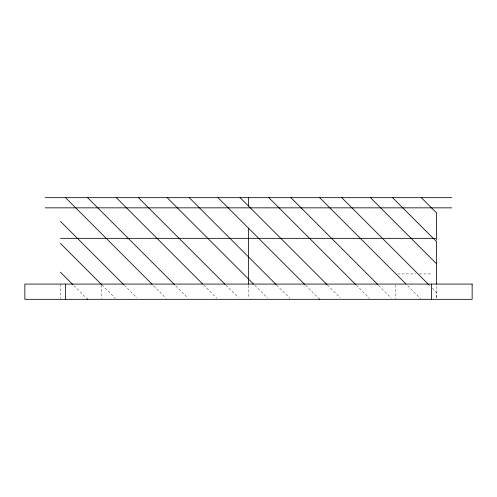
<?xml version="1.0" encoding="UTF-8"?>
<svg xmlns="http://www.w3.org/2000/svg" width="497" height="497" viewBox="0 0 497 497"><rect width="100%" height="100%" fill="white"/><g stroke="black" fill="none" stroke-linecap="round" stroke-linejoin="round"><path stroke-width="0.37" stroke-dasharray="2.48 1.86" d="M397.575 273.915L415.722 273.915M419.406 273.915L430.98 273.915M429.178 285.11L430.06 285.992M432.353 288.285L436.571 292.503L436.571 298.573L436.571 284.843M407.658 285.669L420.661 298.672M378.608 285.371L391.22 297.983M356.349 285.185L369.464 298.299M327.442 285.036L340.271 297.865M305.605 285.278L318.732 298.399M276.667 285.092L289.857 298.281M254.855 285.359L267.566 298.063M225.905 285.154L238.411 297.66M203.689 285.017L216.866 298.194M175.758 285.837L187.965 298.051M153.604 285.763L166.197 298.355M124.331 285.241L136.93 297.84M101.941 284.924L115.316 298.306M73.91 285.651L86.633 298.374M395.395 284.843L395.395 298.567M248.5 285.353L248.5 298.057M101.605 284.843L101.605 298.567M60.429 284.079L60.429 298.567"/><path stroke-width="0.75" d="M436.571 284.178L436.571 241.672L392.568 197.669M45.184 197.669L451.816 197.669M45.184 207.839L451.823 207.839M60.429 238.336L436.559 238.336L436.571 212.921L421.319 197.669M370.489 197.669L436.571 263.752M341.737 197.669L428.737 284.675M319.664 197.669L405.925 283.936M290.907 197.669L377.639 284.402M268.834 197.669L355.815 284.651M240.076 197.669L326.945 284.539M218.003 197.669L304.661 284.334M319.229 298.902L319.664 299.331M189.251 197.669L276.139 284.557M167.172 197.669L253.588 284.085M138.421 197.669L225.073 284.321M116.341 197.669L202.608 283.936M87.59 197.669L174.658 284.738M65.511 197.669L152.175 284.334M60.429 221.339L123.859 284.769M60.429 243.418L101.463 284.446M60.429 272.17L72.947 284.688M87.112 298.852L87.59 299.331M436.571 239.169L436.571 240.001M431.489 284.079L431.489 299.331M248.5 197.669L248.5 206.093M248.5 228.166L248.5 284.079M65.511 284.079L65.511 299.331M472.15 284.079L24.85 284.079L24.85 299.331L472.15 299.331L472.15 284.079"/></g></svg>
